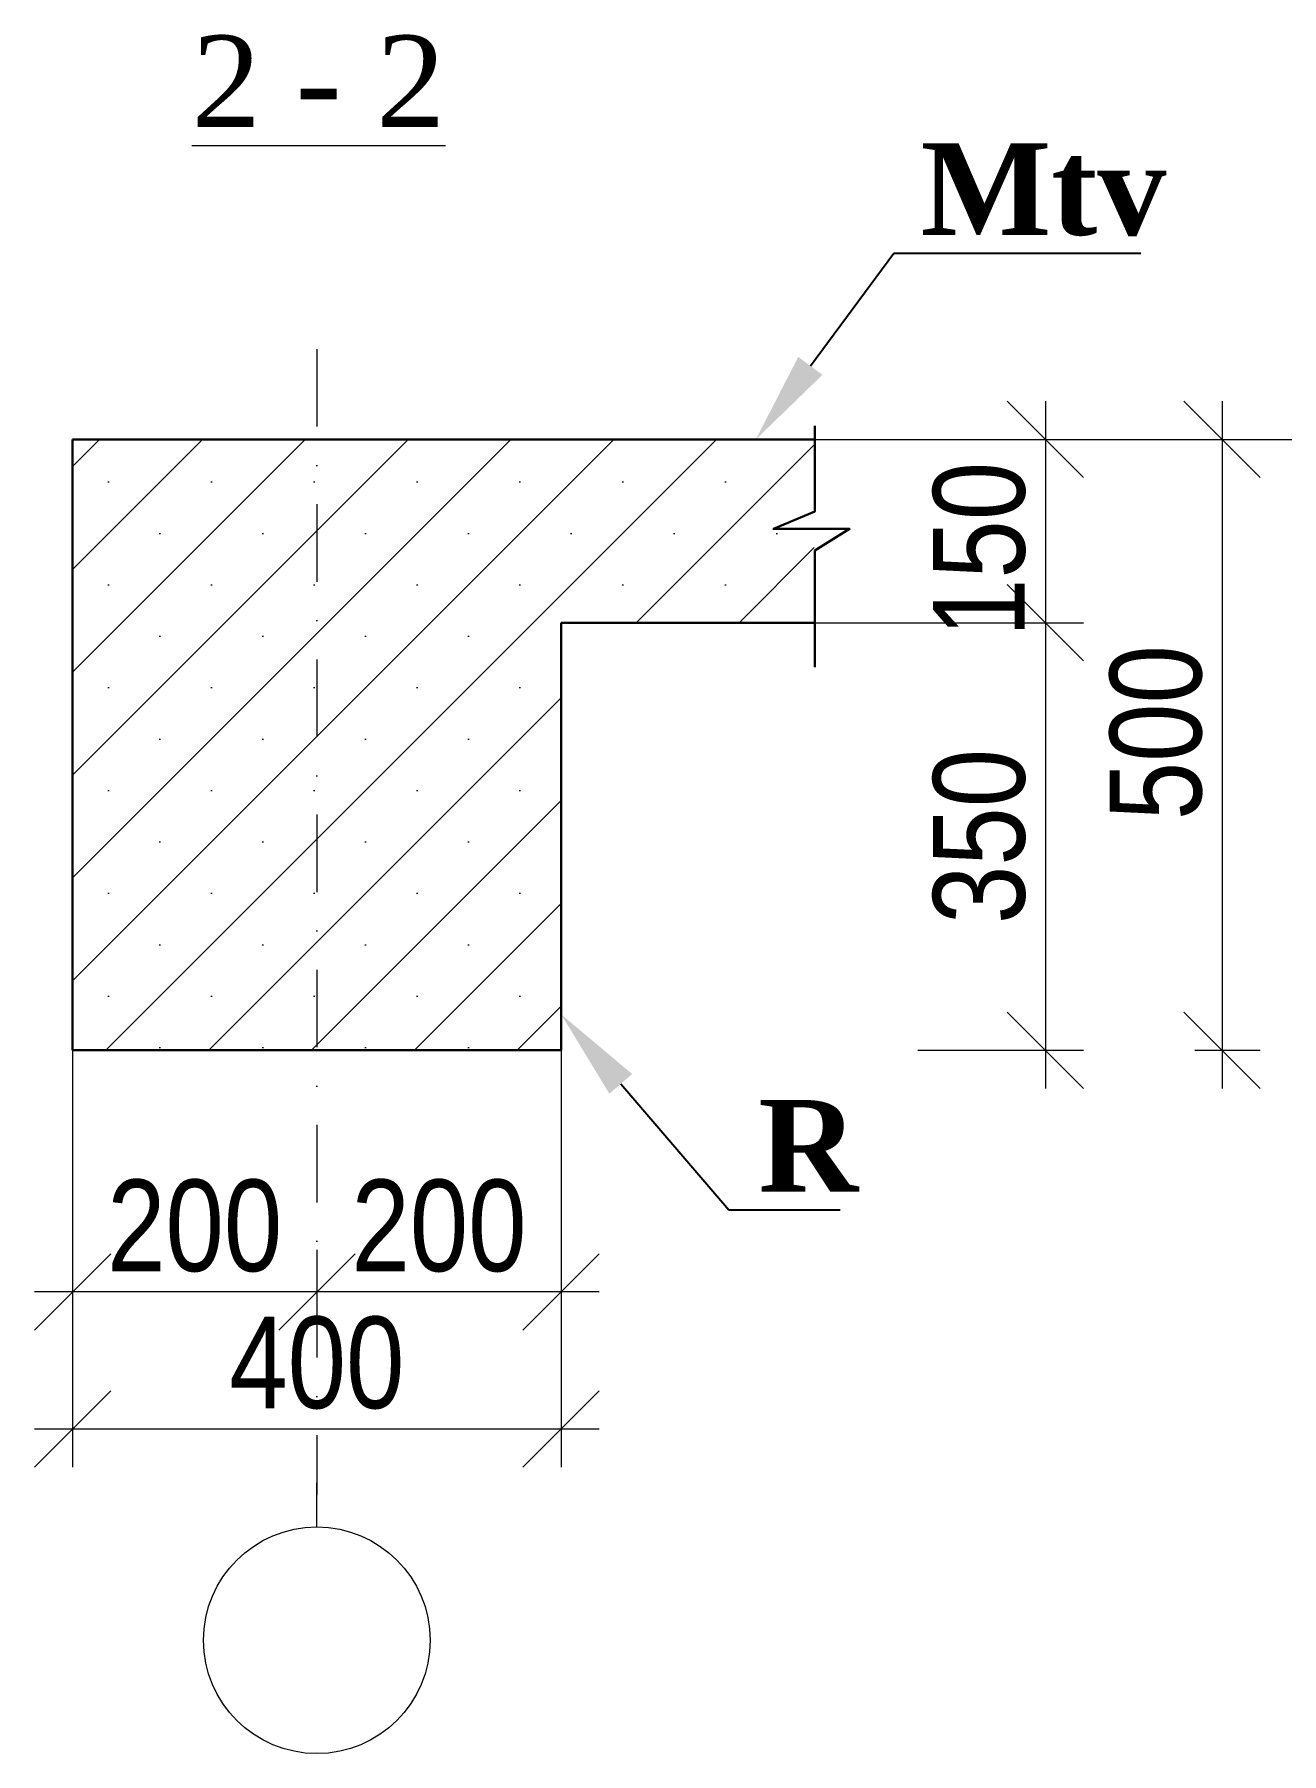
# Model space of a CAD drawing. Header units: millimetres. Extents: x -149347 to 251215, y -2929184 to -2541447.
# Drawn here: x 44999 to 49084, y -2631414 to -2625784 of the extents above; entities that cross this region are included whole.
import ezdxf
from ezdxf import colors
from ezdxf.entities.mleader import LeaderData, LeaderLine
from ezdxf.math import Vec2, Vec3

# ---------------------------------------------------------------- set-up
doc = ezdxf.new("R2010")
doc.units = ezdxf.units.MM
doc.linetypes.add('DASHDOT', pattern=[25.4, 12.7, -6.35, 0, -6.35])
doc.linetypes.add('DASHDOTX2', pattern=[50.8, 25.4, -12.7, 0, -12.7])
doc.layers.add('Ox xetti', color=1, linetype='DASHDOT', lineweight=18)
doc.layers.add('РАЗМЕРЫ', color=80, linetype='Continuous', lineweight=9)
doc.styles.get("Standard").update_dxf_attribs({"font": 'times.ttf'})
doc.styles.add('style1', font='A3TI(LA).TTF', dxfattribs={"height": 400})
doc.styles.add('style6', font='ARIALN.TTF', dxfattribs={"height": 300})
doc.dimstyles.new('DIM_100', dxfattribs={"dimscale": 100, "dimtxt": 250, "dimasz": 2.5, "dimexe": 1.25, "dimexo": 0.625, "dimtad": 1, "dimdec": 0, "dimtxsty": 'style1', "dimblk": 'OBLIQUE', "dimcen": 2.5, "dimdle": 1.25, "dimclrd": 251, "dimclre": 251, "dimaunit": 1, "dimadec": 3, "dimazin": 0, "dimtfac": 1, "dimtdec": 0, "dimtmove": 1, "dimatfit": 3, "dimfxl": 1.25, "dimlwd": 5, "dimlwe": 5, "dimarcsym": 0})
pattern_1 = [(45, (-630634.47, -37400.23), (-168.379802, 168.379802), []), (45, (-630466.1, -37400.23), (-168.379802, 168.379802), [0, -238.125])]

# ---------------------------------------------------------------- blocks, each defined once
blk = doc.blocks.new('_Oblique')
at = {"color": 0, "linetype": 'ByBlock', "lineweight": -2}
blk.add_line((-0.5, -0.5), (0.5, 0.5), dxfattribs=at)
blk = doc.blocks.new('*D502')
at = {"color": 251, "lineweight": 5, "ltscale": 15, "transparency": 16777216}
for p, q in [((45124.4, -2629764.4), (45124.4, -2630027.1)), ((45924.4, -2629783.3), (45924.4, -2630027.1))]:
    blk.add_line(p, q, dxfattribs=at)
at = {"color": 251, "linetype": 'ByBlock', "lineweight": 5, "ltscale": 15, "transparency": 16777216}
blk.add_line((46049.4, -2629902.1), (44999.4, -2629902.1), dxfattribs=at)
at = {"layer": 'Defpoints', "color": 0, "lineweight": 15, "ltscale": 15, "transparency": 16777216}
for p in [(45124.4, -2629701.9), (45924.4, -2629720.8), (45124.4, -2629902.1)]:
    blk.add_point(p, dxfattribs=at)
at = {"color": 251, "lineweight": 5, "ltscale": 15, "transparency": 16777216, "xscale": 250, "yscale": 250, "zscale": 250, "rotation": 180}
blk.add_blockref('_Oblique', (45124.4, -2629902.1), dxfattribs=at)
at = {"color": 251, "lineweight": 5, "ltscale": 15, "transparency": 16777216, "xscale": 250, "yscale": 250, "zscale": 250}
blk.add_blockref('_Oblique', (45924.4, -2629902.1), dxfattribs=at)
at = {"color": 0, "lineweight": 15, "ltscale": 15, "transparency": 16777216, "insert": (45524.4, -2629686.5), "char_height": 300, "attachment_point": 5, "style": 'style6'}
blk.add_mtext('200', dxfattribs=at)
blk = doc.blocks.new('*D503')
at = {"color": 251, "lineweight": 5, "ltscale": 15, "transparency": 16777216}
for p, q in [((45924.4, -2629764.4), (45924.4, -2630027.1)), ((46724.4, -2629783.3), (46724.4, -2630027.1))]:
    blk.add_line(p, q, dxfattribs=at)
at = {"color": 251, "linetype": 'ByBlock', "lineweight": 5, "ltscale": 15, "transparency": 16777216}
blk.add_line((46849.4, -2629902.1), (45799.4, -2629902.1), dxfattribs=at)
at = {"layer": 'Defpoints', "color": 0, "lineweight": 15, "ltscale": 15, "transparency": 16777216}
for p in [(45924.4, -2629701.9), (46724.4, -2629720.8), (45924.4, -2629902.1)]:
    blk.add_point(p, dxfattribs=at)
at = {"color": 251, "lineweight": 5, "ltscale": 15, "transparency": 16777216, "xscale": 250, "yscale": 250, "zscale": 250, "rotation": 180}
blk.add_blockref('_Oblique', (45924.4, -2629902.1), dxfattribs=at)
at = {"color": 251, "lineweight": 5, "ltscale": 15, "transparency": 16777216, "xscale": 250, "yscale": 250, "zscale": 250}
blk.add_blockref('_Oblique', (46724.4, -2629902.1), dxfattribs=at)
at = {"color": 0, "lineweight": 15, "ltscale": 15, "transparency": 16777216, "insert": (46324.4, -2629686.5), "char_height": 300, "attachment_point": 5, "style": 'style6'}
blk.add_mtext('200', dxfattribs=at)
blk = doc.blocks.new('*D504')
at = {"color": 251, "lineweight": 5, "ltscale": 15, "transparency": 16777216}
for p, q in [((46724.4, -2628979.1), (46724.4, -2630475.9)), ((45124.4, -2629012.7), (45124.4, -2630475.9))]:
    blk.add_line(p, q, dxfattribs=at)
at = {"color": 251, "linetype": 'ByBlock', "lineweight": 5, "ltscale": 15, "transparency": 16777216}
blk.add_line((44999.4, -2630350.9), (46849.4, -2630350.9), dxfattribs=at)
at = {"layer": 'Defpoints', "color": 0, "lineweight": 15, "ltscale": 15, "transparency": 16777216}
for p in [(46724.4, -2628916.6), (45124.4, -2628950.2), (46724.4, -2630350.9)]:
    blk.add_point(p, dxfattribs=at)
at = {"color": 251, "lineweight": 5, "ltscale": 15, "transparency": 16777216, "xscale": 250, "yscale": 250, "zscale": 250, "rotation": 180}
blk.add_blockref('_Oblique', (45124.4, -2630350.9), dxfattribs=at)
at = {"color": 251, "lineweight": 5, "ltscale": 15, "transparency": 16777216, "xscale": 250, "yscale": 250, "zscale": 250}
blk.add_blockref('_Oblique', (46724.4, -2630350.9), dxfattribs=at)
at = {"color": 0, "lineweight": 15, "ltscale": 15, "transparency": 16777216, "insert": (45924.4, -2630135.2), "char_height": 300, "attachment_point": 5, "style": 'style6'}
blk.add_mtext('400', dxfattribs=at)
blk = doc.blocks.new('*D505')
at = {"color": 251, "linetype": 'ByBlock', "lineweight": 5, "ltscale": 15, "transparency": 16777216}
blk.add_line((48310.1, -2626985.7), (48310.1, -2627835.6), dxfattribs=at)
at = {"color": 251, "lineweight": 5, "ltscale": 15, "transparency": 16777216}
for p, q in [((48150.4, -2627110.7), (48435.1, -2627110.7)), ((47188, -2627710.6), (48435.1, -2627710.6))]:
    blk.add_line(p, q, dxfattribs=at)
at = {"layer": 'Defpoints', "color": 0, "lineweight": 15, "ltscale": 15, "transparency": 16777216}
for p in [(48087.9, -2627110.7), (47125.5, -2627710.6), (48310.1, -2627710.6)]:
    blk.add_point(p, dxfattribs=at)
at = {"color": 251, "lineweight": 5, "ltscale": 15, "transparency": 16777216, "xscale": 250, "yscale": 250, "zscale": 250}
for p, rotation in [((48310.1, -2627110.7), 90), ((48310.1, -2627710.6), 270)]:
    blk.add_blockref('_Oblique', p, dxfattribs=dict(at, rotation=rotation))
at = {"color": 0, "lineweight": 15, "ltscale": 15, "transparency": 16777216, "insert": (48094.5, -2627470.6), "char_height": 300, "attachment_point": 5, "rotation": 90, "style": 'style6'}
blk.add_mtext('150', dxfattribs=at)
blk = doc.blocks.new('*D506')
at = {"color": 251, "linetype": 'ByBlock', "lineweight": 5, "ltscale": 15, "transparency": 16777216}
blk.add_line((48888.8, -2626985.7), (48888.8, -2629235.7), dxfattribs=at)
at = {"color": 251, "lineweight": 5, "ltscale": 15, "transparency": 16777216}
for p, q in [((48352.5, -2627110.7), (49013.8, -2627110.7)), ((48799.6, -2629110.7), (49013.8, -2629110.7))]:
    blk.add_line(p, q, dxfattribs=at)
at = {"layer": 'Defpoints', "color": 0, "lineweight": 15, "ltscale": 15, "transparency": 16777216}
for p in [(48290, -2627110.7), (48737.1, -2629110.7), (48888.8, -2629110.7)]:
    blk.add_point(p, dxfattribs=at)
at = {"color": 251, "lineweight": 5, "ltscale": 15, "transparency": 16777216, "xscale": 250, "yscale": 250, "zscale": 250}
for p, rotation in [((48888.8, -2627110.7), 90), ((48888.8, -2629110.7), 270)]:
    blk.add_blockref('_Oblique', p, dxfattribs=dict(at, rotation=rotation))
at = {"color": 0, "lineweight": 15, "ltscale": 15, "transparency": 16777216, "insert": (48673.1, -2628070.7), "char_height": 300, "attachment_point": 5, "rotation": 90, "style": 'style6'}
blk.add_mtext('500', dxfattribs=at)
blk = doc.blocks.new('*D507')
at = {"color": 251, "linetype": 'ByBlock', "lineweight": 5, "ltscale": 15, "transparency": 16777216}
blk.add_line((48310.1, -2627585.6), (48310.1, -2629235.7), dxfattribs=at)
at = {"color": 251, "lineweight": 5, "ltscale": 15, "transparency": 16777216}
for p, q in [((47188, -2627710.6), (48435.1, -2627710.6)), ((47892.6, -2629110.7), (48435.1, -2629110.7))]:
    blk.add_line(p, q, dxfattribs=at)
at = {"layer": 'Defpoints', "color": 0, "lineweight": 15, "ltscale": 15, "transparency": 16777216}
for p in [(47125.5, -2627710.6), (47830.1, -2629110.7), (48310.1, -2629110.7)]:
    blk.add_point(p, dxfattribs=at)
at = {"color": 251, "lineweight": 5, "ltscale": 15, "transparency": 16777216, "xscale": 250, "yscale": 250, "zscale": 250}
for p, rotation in [((48310.1, -2627710.6), 90), ((48310.1, -2629110.7), 270)]:
    blk.add_blockref('_Oblique', p, dxfattribs=dict(at, rotation=rotation))
at = {"color": 0, "lineweight": 15, "ltscale": 15, "transparency": 16777216, "insert": (48094.5, -2628410.6), "char_height": 300, "attachment_point": 5, "rotation": 90, "style": 'style6'}
blk.add_mtext('350', dxfattribs=at)

msp = doc.modelspace()

# ---------------------------------------------------------------- hatches: boundary and pattern name
at = {"lineweight": 15, "ltscale": 5}
h = msp.add_hatch(dxfattribs=at)
h.set_pattern_fill('SACNCR', scale=100)
h.set_pattern_definition(pattern_1)
h.paths.add_polyline_path([(46724.32656, -2627110.67405), (45124.37981, -2627110.67405), (45124.37981, -2629110.67405), (46724.32656, -2629110.67405)])
h = msp.add_hatch(dxfattribs=at)
h.set_pattern_fill('SACNCR', scale=100)
h.set_pattern_definition(pattern_1)
edge = h.paths.add_edge_path()
edge.add_line((47549.4892, -2627110.67405), (46724.40643, -2627110.67405))
edge.add_line((46724.40643, -2627110.67405), (46724.35318, -2627750.59802))
edge.add_line((46724.40643, -2627710.59802), (47553.0646, -2627710.59802))
edge.add_line((47553.0646, -2627710.59802), (47553.0646, -2627110.67405))

# ---------------------------------------------------------------- linework, layer by layer
at = {"color": 7, "lineweight": 15, "ltscale": 80}
for p, q in [((46724.35318, -2627110.67405), (45124.35318, -2627110.67405)), ((47555.24133, -2627110.67405), (49428.13265, -2627110.67405))]:
    msp.add_line(p, q, dxfattribs=at)
at = {"color": 7, "lineweight": 30, "ltscale": 80}
for p, q in [((45124.35318, -2627110.67405), (45124.35318, -2629110.67405)), ((45124.35318, -2627110.67405), (47555.24133, -2627110.67405)), ((46724.35318, -2629110.67405), (46724.35318, -2627710.59802)), ((46724.35318, -2627710.59802), (47555.24133, -2627710.59802)), ((45124.35318, -2629110.67405), (46724.35318, -2629110.67405))]:
    msp.add_line(p, q, dxfattribs=at)
at = {"color": 7, "lineweight": 15}
msp.add_line((45924.35318, -2630673.33542), (45924.35318, -2630527.60664), dxfattribs=at)
at = {"color": 7, "lineweight": 30, "ltscale": 80}
msp.add_lwpolyline([(47555.24133, -2627066.49833), (47555.24133, -2627346.34904), (47419.26468, -2627403.39308), (47668.98228, -2627403.39308), (47555.24133, -2627474.69814), (47555.24133, -2627856.2999)], dxfattribs=at)
at = {"color": 7, "lineweight": 9}
msp.add_circle((45924.35318, -2631042.96495), 371.07409, dxfattribs=at)
at = {"layer": 'Ox xetti', "linetype": 'DASHDOTX2', "lineweight": 15, "ltscale": 10}
msp.add_line((45924.35318, -2626814.66927), (45924.35318, -2630568.02049), dxfattribs=at)

# ---------------------------------------------------------------- texts
at = {"lineweight": 15, "ltscale": 1500, "insert": (45514.6193, -2625787.51391), "char_height": 300, "width": 3782.2222222, "attachment_point": 1}
msp.add_mtext('{\\fTimes New Roman|b0|i0|c238|p18;\\L2 \\fTimes New Roman|b0|i0|c204|p18;-\\fTimes New Roman|b0|i0|c238|p18; 2}', dxfattribs=at)

# ---------------------------------------------------------------- dimensions: what is measured, and where the dimension line sits
at = {"color": 7, "lineweight": 15, "ltscale": 15}
for base, p1, p2, picture, middle in [((48310.1436, -2627710.59802), (48087.90375, -2627110.67405), (47125.51003, -2627710.59802), '*D505', (48310.1436, -2627470.63604)), ((48888.78272, -2629110.67405), (48290.04545, -2627110.67405), (48737.14189, -2629110.67405), '*D506', (48888.78272, -2628070.67405))]:
    dim = msp.add_linear_dim(base=base, p1=p1, p2=p2, angle=90, dimstyle='DIM_100', override={"dimlfac": 0.25, "dimtxsty": 'style6'}, dxfattribs=at)
    dim.commit()
    dim.dimension.update_dxf_attribs({"geometry": picture, "text_midpoint": middle, "dimtype": 160})
dim = msp.add_linear_dim(base=(48310.1436, -2629110.67405), p1=(47125.51003, -2627710.59802), p2=(47830.12674, -2629110.67405), angle=90, dimstyle='DIM_100', override={"dimlfac": 0.25, "dimtxsty": 'style6'}, dxfattribs=at)
dim.commit()
dim.dimension.update_dxf_attribs({"geometry": '*D507', "text_midpoint": (48094.4717, -2628410.63604)})
for base, p1, p2, picture, middle in [((46724.35318, -2630350.8591), (45124.35318, -2628950.2394), (46724.35318, -2628916.57302), '*D504', (45924.35318, -2630135.1872)), ((45124.35318, -2629902.128), (45924.35318, -2629720.76681), (45124.35318, -2629701.87223), '*D502', (45524.35318, -2629686.4561)), ((45924.35318, -2629902.128), (46724.35318, -2629720.76681), (45924.35318, -2629701.87223), '*D503', (46324.35318, -2629686.4561))]:
    dim = msp.add_linear_dim(base=base, p1=p1, p2=p2, dimstyle='DIM_100', override={"dimlfac": 0.25, "dimtxsty": 'style6'}, dxfattribs=at)
    dim.commit()
    dim.dimension.update_dxf_attribs({"geometry": picture, "text_midpoint": middle})

# ---------------------------------------------------------------- leaders
at = {"layer": 'РАЗМЕРЫ', "color": 0, "lineweight": 15}
ml = msp.add_multileader_mtext('Standard', dxfattribs=at)
ml.set_content('{\\fTimes New Roman|b1|i0|c238|p18;\\C7;Mtv}')
ml.set_leader_properties()
ml.build(insert=Vec2(0, 0))
ml.multileader.update_dxf_attribs({"text_left_attachment_type": 6, "text_right_attachment_type": 6, "dogleg_length": 100, "arrow_head_size": 300})
ctx = ml.context
ctx.base_point, ctx.char_height, ctx.arrow_head_size, ctx.plane_origin = Vec3(47914.18027, -2626500.63404), 300, 300, Vec3(55860.89275, -2624874.04671)
ctx.left_attachment, ctx.right_attachment, ctx.text_align_type = 6, 6, 1
notes = []
notes.append((ctx, [(1, (1, 1, 0), (47814.18027, -2626500.63404), (1, 0), 100, [(1, [(47361.83019, -2627110.67405)], 0, [])])]))
ctx.mtext.insert, ctx.mtext.alignment, ctx.mtext.flow_direction = Vec3(48304.18605, -2626140.63404), 2, 5
ml = msp.add_multileader_mtext('Standard', dxfattribs=at)
ml.set_content('{\\fTimes New Roman|b1|i0|c238|p18;\\C7;R}')
ml.set_leader_properties()
ml.build(insert=Vec2(0, 0))
ml.multileader.update_dxf_attribs({"text_left_attachment_type": 6, "text_right_attachment_type": 6, "dogleg_length": 100, "arrow_head_size": 300})
ctx = ml.context
ctx.base_point, ctx.char_height, ctx.arrow_head_size, ctx.plane_origin = Vec3(47373.6052, -2629633.44251), 300, 300, Vec3(54745.70301, -2627415.9733)
ctx.left_attachment, ctx.right_attachment, ctx.text_align_type = 6, 6, 1
notes.append((ctx, [(1, (1, 1, 0), (47273.6052, -2629633.44251), (1, 0), 100, [(1, [(46724.35318, -2628993.18763)], 0, [])])]))
ctx.mtext.insert, ctx.mtext.alignment, ctx.mtext.flow_direction = Vec3(47533.73381, -2629273.44251), 2, 5
for ctx, leaders in notes:
    for number, flags, end, landing, length, lines in leaders:
        leader = LeaderData()
        leader.index, (leader.has_last_leader_line, leader.has_dogleg_vector, leader.attachment_direction) = number, flags
        leader.last_leader_point, leader.dogleg_vector, leader.dogleg_length = Vec3(end), Vec3(landing), length
        for number, points, colour, breaks in lines:
            line = LeaderLine()
            line.index, line.vertices, line.color, line.breaks = number, Vec3.list(points), colors.encode_raw_color(colour), breaks
            leader.lines.append(line)
        ctx.leaders.append(leader)

doc.saveas('drawing.dxf')
